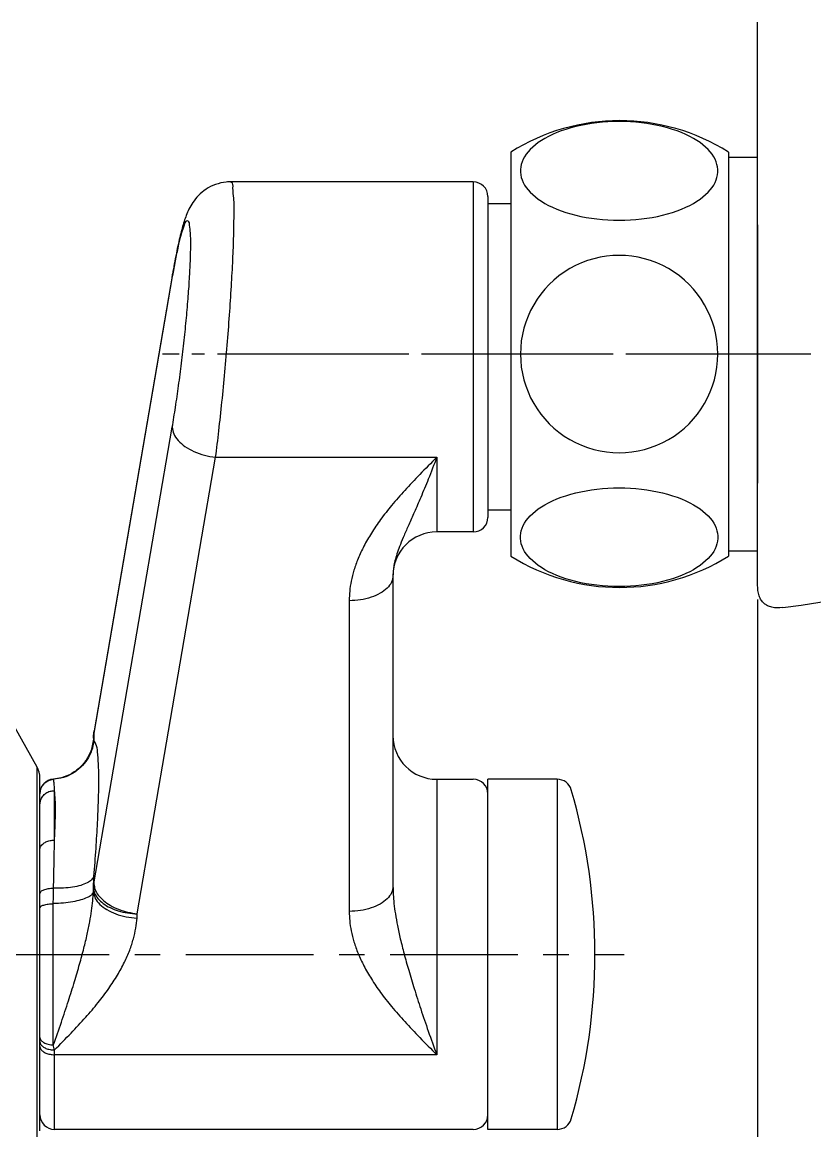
# Model space of a CAD drawing. Extents: x 6471 to 7065, y -5206 to -4786.
# Drawn here: x 6546.6 to 6600.9, y -5117.3 to -5041.3 of the extents above; entities that cross this region are included whole.
import ezdxf

# ---------------------------------------------------------------- set-up
doc = ezdxf.new("R2010")
doc.units = 0
doc.header["$LTSCALE"] = 7
doc.header["$MEASUREMENT"] = 0
doc.linetypes.add('CENTER', pattern=[2, 1.25, -0.25, 0.25, -0.25])
doc.layers.get('0').update_dxf_attribs({"color": 2, "linetype": 'CONTINUOUS'})
for name, color, linetype in [('CL', 1, 'CENTER'), ('D', 2, 'CONTINUOUS'), ('DIM', 2, 'CONTINUOUS'), ('DWG', 7, 'CONTINUOUS')]:
    doc.layers.add(name, color=color, linetype=linetype)

msp = doc.modelspace()

# ---------------------------------------------------------------- linework, layer by layer
at = {"color": 7}
msp.add_line((6596.969607013515, -5055.15916504445), (6596.969607013515, -5072.878458568764), dxfattribs=at)
at = {"color": 7, "linetype": 'Continuous'}
for points in [[(6587.478400160955, -5048.079509894596), (6587.091133559356, -5048.085149542995), (6586.707594496855, -5048.101574347696), (6586.327772231255, -5048.128805792995), (6585.950463637455, -5048.166983527396), (6585.576882582754, -5048.215957160196), (6585.210659926555, -5048.275254035196), (6584.851903090655, -5048.344949347696), (6584.500504653155, -5048.424967902395), (6584.159794692155, -5048.514547003996), (6583.829300551555, -5048.614105597696), (6583.509484145255, -5048.723224738295), (6583.205039809355, -5048.839981574295), (6582.916665785955, -5048.964505011795), (6582.643653090655, -5049.096655402395), (6582.388633559355, -5049.234101691495), (6582.152541762455, -5049.376446417996), (6581.934443129655, -5049.524076300796), (6581.734101332755, -5049.675884894596), (6581.551441176554, -5049.831754035195), (6581.386537856255, -5049.991801886796), (6581.239455824955, -5050.155169074295), (6581.110012465655, -5050.321941535196), (6580.998379653155, -5050.492033332096), (6580.905094496855, -5050.664338019596), (6580.830167739055, -5050.838941535196), (6580.773588637455, -5051.015757941496), (6580.735808364055, -5051.193369269596), (6580.717009535955, -5051.371818488296), (6580.717009535955, -5051.551073371195), (6580.735808364055, -5051.729533332095), (6580.773588637455, -5051.907133917996), (6580.830167739055, -5052.083950324296), (6580.905094496855, -5052.258553839895), (6580.998379653155, -5052.430858527396), (6581.110012465655, -5052.600961066496), (6581.239455824955, -5052.767733527396), (6581.386537856255, -5052.931089972696), (6581.551441176554, -5053.091137824295), (6581.734101332755, -5053.247006964896), (6581.934443129655, -5053.398815558696), (6582.152541762455, -5053.546456183695), (6582.388633559355, -5053.688790167996), (6582.643653090655, -5053.826236457096), (6582.916665785955, -5053.958397589896), (6583.205039809355, -5054.082910285196), (6583.509484145255, -5054.199667121195), (6583.829300551555, -5054.308797003995), (6584.159794692155, -5054.408344855496), (6584.500504653155, -5054.497934699296), (6584.851903090655, -5054.577942511795), (6585.210659926555, -5054.647637824296), (6585.576882582754, -5054.706934699296), (6585.950463637455, -5054.755908332096), (6586.327772231255, -5054.794086066496), (6586.707594496855, -5054.821317511795), (6587.091133559356, -5054.837753058696), (6587.478400160955, -5054.843381964895)], [(6587.478400160955, -5054.843381964895), (6587.865666762455, -5054.837753058696), (6588.249216567155, -5054.821317511795), (6588.629038832755, -5054.794086066496), (6589.006347426555, -5054.755908332096), (6589.379928481255, -5054.706934699296), (6589.746151137455, -5054.647637824296), (6590.104907973455, -5054.577942511795), (6590.456295668755, -5054.497934699296), (6590.797016371855, -5054.408344855496), (6591.127510512455, -5054.308797003995), (6591.447326918755, -5054.199667121195), (6591.751771254655, -5054.082910285196), (6592.040145278155, -5053.958397589896), (6592.313147231255, -5053.826236457096), (6592.568166762455, -5053.688790167996), (6592.804258559355, -5053.546456183695), (6593.022367934354, -5053.398815558696), (6593.222709731255, -5053.247006964896), (6593.405369887455, -5053.091137824295), (6593.570273207755, -5052.931089972696), (6593.717355239055, -5052.767733527396), (6593.846798598455, -5052.600961066496), (6593.958431410955, -5052.430858527396), (6594.051716567155, -5052.258553839895), (6594.126643324955, -5052.083950324296), (6594.183222426554, -5051.907133917996), (6594.220991957754, -5051.729533332095), (6594.239801528155, -5051.551073371195), (6594.239801528155, -5051.371818488296), (6594.220991957754, -5051.193369269596), (6594.183222426554, -5051.015757941496), (6594.126643324955, -5050.838941535196), (6594.051716567155, -5050.664338019596), (6593.958431410955, -5050.492033332096), (6593.846798598455, -5050.321941535196), (6593.717355239055, -5050.155169074295), (6593.570273207755, -5049.991801886796), (6593.405369887455, -5049.831754035195), (6593.222709731255, -5049.675884894596), (6593.022367934354, -5049.524076300796), (6592.804258559355, -5049.376446417996), (6592.568166762455, -5049.234101691495), (6592.313147231255, -5049.096655402395), (6592.040145278155, -5048.964505011795), (6591.751771254655, -5048.839981574295), (6591.447326918755, -5048.723224738295), (6591.127510512455, -5048.614105597696), (6590.797016371855, -5048.514547003996), (6590.456295668755, -5048.424967902395), (6590.104907973455, -5048.344949347696), (6589.746151137455, -5048.275254035196), (6589.379928481255, -5048.215957160196), (6589.006347426555, -5048.166983527396), (6588.629038832755, -5048.128805792995), (6588.249216567155, -5048.101574347696), (6587.865666762455, -5048.085149542995), (6587.478400160955, -5048.079509894596)], [(6587.478400160955, -5079.958132941395), (6587.091133559356, -5079.952493292995), (6586.707594496855, -5079.936068488295), (6586.327772231255, -5079.908837042995), (6585.950463637455, -5079.870659308594), (6585.576882582754, -5079.821685675794), (6585.210659926555, -5079.762388800795), (6584.851903090655, -5079.692693488295), (6584.500504653155, -5079.612674933595), (6584.159794692155, -5079.523095831994), (6583.829300551555, -5079.423537238295), (6583.509484145255, -5079.314418097695), (6583.205039809355, -5079.197661261695), (6582.916665785955, -5079.073137824195), (6582.643653090655, -5078.940987433595), (6582.388633559355, -5078.803541144495), (6582.152541762455, -5078.661196417995), (6581.934443129655, -5078.513566535195), (6581.734101332755, -5078.361757941395), (6581.551441176554, -5078.205888800795), (6581.386537856255, -5078.045840949195), (6581.239455824955, -5077.882473761695), (6581.110012465655, -5077.715701300795), (6580.998379653155, -5077.545609503894), (6580.905094496855, -5077.373304816395), (6580.830167739055, -5077.198701300795), (6580.773588637455, -5077.021884894494), (6580.735808364055, -5076.844273566395), (6580.717009535955, -5076.665824347695), (6580.717009535955, -5076.486569464795), (6580.735808364055, -5076.308109503895), (6580.773588637455, -5076.130508917994), (6580.830167739055, -5075.953692511694), (6580.905094496855, -5075.779088996095), (6580.998379653155, -5075.606784308595), (6581.110012465655, -5075.436681769494), (6581.239455824955, -5075.269909308595), (6581.386537856255, -5075.106552863294), (6581.551441176554, -5074.946505011695), (6581.734101332755, -5074.790635871094), (6581.934443129655, -5074.638827277295), (6582.152541762455, -5074.491186652295), (6582.388633559355, -5074.348852667995), (6582.643653090655, -5074.211406378895), (6582.916665785955, -5074.079245246095), (6583.205039809355, -5073.954732550795), (6583.509484145255, -5073.837975714795), (6583.829300551555, -5073.728845831995), (6584.159794692155, -5073.629297980495), (6584.500504653155, -5073.539708136695), (6584.851903090655, -5073.459700324195), (6585.210659926555, -5073.390005011694), (6585.576882582754, -5073.330708136695), (6585.950463637455, -5073.281734503895), (6586.327772231255, -5073.243556769495), (6586.707594496855, -5073.216325324195), (6587.091133559356, -5073.199889777295), (6587.478400160955, -5073.194260871095)], [(6587.478400160955, -5073.194260871095), (6587.865666762455, -5073.199889777295), (6588.249216567155, -5073.216325324195), (6588.629038832755, -5073.243556769495), (6589.006347426555, -5073.281734503895), (6589.379928481255, -5073.330708136695), (6589.746151137455, -5073.390005011694), (6590.104907973455, -5073.459700324195), (6590.456295668755, -5073.539708136695), (6590.797016371855, -5073.629297980495), (6591.127510512455, -5073.728845831995), (6591.447326918755, -5073.837975714795), (6591.751771254655, -5073.954732550795), (6592.040145278155, -5074.079245246095), (6592.313147231255, -5074.211406378895), (6592.568166762455, -5074.348852667995), (6592.804258559355, -5074.491186652295), (6593.022367934354, -5074.638827277295), (6593.222709731255, -5074.790635871094), (6593.405369887455, -5074.946505011695), (6593.570273207755, -5075.106552863294), (6593.717355239055, -5075.269909308595), (6593.846798598455, -5075.436681769494), (6593.958431410955, -5075.606784308595), (6594.051716567155, -5075.779088996095), (6594.126643324955, -5075.953692511694), (6594.183222426554, -5076.130508917994), (6594.220991957754, -5076.308109503895), (6594.239801528155, -5076.486569464795), (6594.239801528155, -5076.665824347695), (6594.220991957754, -5076.844273566395), (6594.183222426554, -5077.021884894494), (6594.126643324955, -5077.198701300795), (6594.051716567155, -5077.373304816395), (6593.958431410955, -5077.545609503894), (6593.846798598455, -5077.715701300795), (6593.717355239055, -5077.882473761695), (6593.570273207755, -5078.045840949195), (6593.405369887455, -5078.205888800795), (6593.222709731255, -5078.361757941395), (6593.022367934354, -5078.513566535195), (6592.804258559355, -5078.661196417995), (6592.568166762455, -5078.803541144495), (6592.313147231255, -5078.940987433595), (6592.040145278155, -5079.073137824195), (6591.751771254655, -5079.197661261695), (6591.447326918755, -5079.314418097695), (6591.127510512455, -5079.423537238295), (6590.797016371855, -5079.523095831994), (6590.456295668755, -5079.612674933595), (6590.104907973455, -5079.692693488295), (6589.746151137455, -5079.762388800795), (6589.379928481255, -5079.821685675794), (6589.006347426555, -5079.870659308594), (6588.629038832755, -5079.908837042995), (6588.249216567155, -5079.936068488295), (6587.865666762455, -5079.952493292995), (6587.478400160955, -5079.958132941395)]]:
    msp.add_lwpolyline(points, dxfattribs=at)
for centre, start, end in [((6587.478404438056, -5064.018815821696), 359.9999999831163, 180.0000000169358), ((6587.478404438056, -5064.018827014294), 179.9999999830642, 1.688370735995584e-08)]:
    msp.add_arc(centre, 6.7638746292, start, end, dxfattribs=at)
at = {"layer": 'CL', "linetype": 'CENTER', "ltscale": 0.5}
msp.add_line((6599.316407462171, -5064.018811806607), (6556.183042581062, -5064.018811806607), dxfattribs=at)
at = {"layer": 'CL'}
msp.add_line((6611.11647035491, -5064.018811806607), (6562.236454612522, -5064.018811806607), dxfattribs=at)
at = {"layer": 'CL', "linetype": 'CENTER'}
msp.add_line((6515.778401351196, -5105.171255248208), (6587.820834057397, -5105.171255248208), dxfattribs=at)
at = {"layer": 'D'}
msp.add_line((6596.969607013515, -5080.854805328007), (6596.969607013515, -5152.189195782002), dxfattribs=at)
at = {"layer": 'DIM'}
msp.add_line((6596.969607049615, -5080.854318259007), (6596.969607049615, -5152.189195775985), dxfattribs=at)
at = {"layer": 'DWG', "linetype": 'Continuous'}
msp.add_line((6596.969607013515, -5079.854805328007), (6596.969607013515, -5041.266688821807), dxfattribs=at)
at = {"layer": 'DWG'}
for p, q in [((6580.050402114096, -5050.174458442008), (6580.050402114096, -5077.863164949609)), ((6594.978402114096, -5050.174458442008), (6594.978402114055, -5064.018811806607)), ((6594.978402114095, -5050.518807731209), (6596.978402114096, -5050.518807731209)), ((6577.478402114096, -5052.213652922906), (6560.853576005696, -5052.213652922906)), ((6577.478402114096, -5052.213652923507), (6577.478402114096, -5076.213652922408)), ((6578.478402114096, -5053.213666169006), (6578.478402114096, -5075.213639676807)), ((6580.050402114096, -5053.713652922906), (6578.478402114096, -5053.713652922906)), ((6556.850590608995, -5058.709453205309), (6551.480556172796, -5090.009072961107)), ((6556.864597068695, -5058.544171110309), (6551.494562788396, -5089.843789957707)), ((6594.978402114097, -5064.018811806607), (6594.978402114096, -5077.863164949609)), ((6551.480556172796, -5100.333448815407), (6556.850590608995, -5069.033829059608)), ((6554.451471793595, -5102.395540527308), (6559.821394815196, -5071.096570159109)), ((6559.821394815196, -5071.096570159109), (6574.978400239396, -5071.096570159109)), ((6574.978402114096, -5071.096570159109), (6574.978402114096, -5076.213652922506)), ((6580.050402114096, -5074.713652922906), (6578.478402114096, -5074.713652922906)), ((6577.478402114096, -5076.213652922906), (6574.978402114096, -5076.213652922906)), ((6594.978402114096, -5077.518815970909), (6596.978402114096, -5077.518815970909)), ((6547.583533619795, -5092.331909647808), (6539.364583000596, -5077.823386166408)), ((6571.978402114096, -5079.205665449706), (6571.978402114096, -5100.503618473907)), ((6568.978402114096, -5080.926394690607), (6568.978402114096, -5102.224347842108)), ((6551.444745717595, -5090.392040321007), (6551.444718710997, -5090.392443685709)), ((6551.453194333896, -5090.265164028908), (6551.454092209696, -5090.223089362309)), ((6551.480556172796, -5090.009072961107), (6551.480556172796, -5090.525544695807)), ((6547.583533619795, -5118.010600626909), (6547.583533619795, -5092.331909647808)), ((6547.778402114097, -5117.269412248806), (6547.778402114097, -5093.073098026009)), ((6574.978402114096, -5093.171255137408), (6574.978402114096, -5112.054172373606)), ((6574.978402114096, -5093.171255137408), (6577.478402114096, -5093.171255137408)), ((6578.478402114096, -5117.171255274356), (6578.478402114094, -5093.171255274356)), ((6548.778402523097, -5097.342157563307), (6548.778402461397, -5093.947754496508)), ((6551.480556172796, -5099.816977080809), (6551.480556172796, -5100.333448815407)), ((6548.696644938896, -5111.388271101609), (6548.696641260597, -5101.697037456106)), ((6548.778402114097, -5117.171255137408), (6548.778422392296, -5111.725864077609)), ((6574.978400214596, -5112.054172373606), (6548.778402114097, -5112.054172373606)), ((6577.478402114096, -5117.171255137408), (6548.778402114097, -5117.171255137408))]:
    msp.add_line(p, q, dxfattribs=at)
at = {"layer": 'DWG', "color": 7, "linetype": 'Continuous'}
for p, q in [((6583.237407935597, -5093.171255274356), (6578.478402114094, -5093.171255274356)), ((6583.237407935997, -5093.171267223159), (6583.237407935997, -5117.171243325556)), ((6583.237407935597, -5117.171255274356), (6578.478402114094, -5117.171255274356))]:
    msp.add_line(p, q, dxfattribs=at)
at = {"layer": 'DWG'}
for centre, radius, start, end in [((6587.514402114096, -5062.018811695809), 14, 57.78194799181668, 122.2180520081833), ((6577.478402114096, -5053.213652922906), 1, 0, 90), ((6577.478402114096, -5075.213652922906), 1, 270, 0), ((6574.978402114096, -5079.213652922906), 3, 90, 180), ((6587.514402114096, -5066.018811695809), 14, 237.7819479918167, 302.2180520081833), ((6574.978402114096, -5090.171255137408), 3, 180, 270), ((6546.278402114097, -5093.071255137409), 1.5, 0, 29.53117103350406), ((6548.778402114097, -5094.159405103208), 1, 94.42825009279508, 179.9999999998958), ((6577.478402114096, -5094.171255137408), 1, 0, 90), ((6548.778402114097, -5116.171255137408), 1, 180, 270), ((6577.478402114096, -5116.171255137408), 1, 270, 0)]:
    msp.add_arc(centre, radius, start, end, dxfattribs=at)
at = {"layer": 'DWG', "linetype": 'Continuous'}
msp.add_arc((6586.995261319117, -4989.207484270108), 92.92870813100001, 277.2287542107028, 302.5494193247244, dxfattribs=at)
at = {"layer": 'DWG', "color": 7, "linetype": 'Continuous'}
for centre, radius, start, end in [((6583.237407925196, -5094.171255274356), 1, 16.38265790929085, 90), ((6545.820834057397, -5105.171255274356), 40, 343.6173304444999, 16.38266955550011), ((6583.237407925196, -5116.171255274356), 1, 270, 343.6173420907091)]:
    msp.add_arc(centre, radius, start, end, dxfattribs=at)
at = {"layer": 'DWG'}
for points in [[(6560.857638066095, -5052.213776295306), (6560.549058585598, -5052.229272991906), (6559.808941486796, -5052.398751565506), (6559.162798778095, -5052.723908181008), (6558.637502746896, -5053.158407101808), (6558.251167266698, -5053.635779165608), (6557.990684363095, -5054.089015441306), (6557.807818053097, -5054.509761493307), (6557.661283153796, -5054.928603888406), (6557.528425333395, -5055.377887412706), (6557.398175370995, -5055.882188327108), (6557.265832109696, -5056.456119238108), (6557.129743142696, -5057.107354610507), (6556.989821233495, -5057.838464818007), (6556.864590499797, -5058.544211273009)], [(6559.821394815196, -5071.096570159109), (6560.041775436296, -5069.278642889509), (6560.255227881996, -5067.307509779908), (6560.455354977697, -5065.242846547906), (6560.635953693297, -5063.149028847907), (6560.791605995396, -5061.089744734407), (6560.917672503997, -5059.127246605407), (6561.010424653995, -5057.320652535207), (6561.067165689498, -5055.723748870609), (6561.086262305797, -5054.383815417707), (6561.067164517898, -5053.340705089708), (6561.010422369195, -5052.625723904606), (6560.917669278496, -5052.260765512307), (6560.856650692795, -5052.248872750606)], [(6556.850590608995, -5069.033829059608), (6557.070785355295, -5067.671587272107), (6557.284277930098, -5066.193130193606), (6557.484437273396, -5064.644473381708), (6557.665071270497, -5063.073911739706), (6557.820753991497, -5061.529230227206), (6557.946845472797, -5060.057137245109), (6558.039614742697, -5058.701990327609), (6558.096363677995, -5057.504148277108), (6558.115458108695, -5056.499090313606), (6558.096348246297, -5055.716716219209), (6558.039584893096, -5055.180510965107), (6557.946802762496, -5054.906896215507), (6557.820700005798, -5054.904774317609), (6557.665007735896, -5055.175008897008), (6557.484366999196, -5055.710213996008), (6557.284203059297, -5056.494924764509), (6557.070708717895, -5057.505245030607), (6556.878679974397, -5058.546680694508)], [(6556.850590608995, -5058.709453205309), (6556.865100700997, -5058.544300383608)], [(6556.878679974397, -5058.546680694508), (6556.850590608995, -5058.709453205309)], [(6556.850590608995, -5069.033829059608), (6556.951818066896, -5069.490839781607), (6557.248602189698, -5069.940013785006), (6557.720717951996, -5070.350740593309), (6558.335991652798, -5070.695029751409), (6559.052493449896, -5070.949418373806), (6559.821394815196, -5071.096570159509)], [(6574.978400239396, -5071.096570159109), (6573.812612605597, -5072.275489508309), (6572.779505429497, -5073.367907100008), (6571.885453353897, -5074.392835323808), (6571.127059887097, -5075.364319638607), (6570.494751563797, -5076.295703253007), (6569.983395345796, -5077.189512801808), (6569.589284868895, -5078.038923723008), (6569.303854396595, -5078.838415531507), (6569.115256547996, -5079.585696809809), (6569.010793359796, -5080.280902655406), (6568.978402114098, -5080.926394690607)], [(6574.978402114098, -5071.096571951006), (6574.395492981896, -5072.602143434109), (6573.879051658695, -5073.850110227708), (6573.432145915797, -5074.877159437208), (6573.053001498297, -5075.728947721607), (6572.736869659696, -5076.449889752108), (6572.481176106895, -5077.070265134109), (6572.284063117498, -5077.608898309507), (6572.141283813197, -5078.080768400509), (6572.046925470298, -5078.498075894007), (6571.994643446097, -5078.870340135407), (6571.978402114098, -5079.205665381509)], [(6571.978402114098, -5079.205665381509), (6571.876179592996, -5079.651022898208), (6571.576478325495, -5080.066030036109), (6571.099722457696, -5080.422404744608), (6570.478402114098, -5080.695860676209), (6569.754859249398, -5080.867762261209), (6568.978402114098, -5080.926394690607)], [(6551.467835337297, -5090.037113144906), (6551.479138892798, -5089.943777434208)], [(6551.479138892798, -5089.943777434208), (6551.494559257898, -5089.843810882609)], [(6551.480556328598, -5090.009072052708), (6551.494855089596, -5089.843861987207)], [(6551.433506879096, -5090.518427869109), (6551.339913401697, -5090.999200385108), (6551.044744897298, -5091.693599035709), (6550.578273690796, -5092.298093418409), (6549.971063035397, -5092.765921205508), (6549.267897279798, -5093.062674750709), (6548.701205155495, -5093.162356482506)], [(6551.480556739697, -5090.525544761109), (6551.321422341195, -5091.198263108006), (6551.012924707996, -5091.817076389507), (6550.571452029398, -5092.349111647509), (6550.020456472098, -5092.766105796309), (6549.389208340598, -5093.045907030606), (6548.711240002495, -5093.173651668807)], [(6551.444701104595, -5090.392463719207), (6551.433506879096, -5090.518427869109)], [(6551.447747334495, -5090.345077948507), (6551.444839483097, -5090.390638585308), (6551.444739480695, -5090.392133769208)], [(6551.449835641196, -5090.316280309409), (6551.448151820495, -5090.341395185409), (6551.444745190695, -5090.392040285806)], [(6551.454090620397, -5090.223096850706), (6551.452669627196, -5090.254529544007), (6551.447747334495, -5090.345077948507)], [(6551.453192811695, -5090.265190824408), (6551.449835641196, -5090.316280309409)], [(6551.454617303897, -5090.236610281507), (6551.453194311197, -5090.265161818508)], [(6551.455602404395, -5090.305088812609), (6551.453194311197, -5090.265161818508)], [(6551.454092209696, -5090.223089362309), (6551.456431074696, -5090.176736156507)], [(6551.480556172798, -5090.009072961107), (6551.467801074995, -5090.094158017007), (6551.458676669695, -5090.179556650008), (6551.454617303897, -5090.236610281507)], [(6551.468188532998, -5090.433159672608), (6551.463155211796, -5090.389076399006), (6551.455602404395, -5090.305088812609)], [(6551.456431074696, -5090.176736156507), (6551.463294780798, -5090.083758106506), (6551.467835337297, -5090.037113144906)], [(6551.480556172798, -5090.525544695807), (6551.468188532998, -5090.433159672608)], [(6551.480556172798, -5099.816977080809), (6551.624021590195, -5097.907156624009), (6551.729166792097, -5096.142579529507), (6551.793179222298, -5094.564069695007), (6551.814299044195, -5093.206674766308), (6551.791821347298, -5092.103840125408), (6551.726674194996, -5091.281947621406), (6551.621525968195, -5090.755281672009), (6551.480556172798, -5090.525544695807)], [(6547.778402114097, -5094.170360607208), (6547.848221942196, -5093.803634787208), (6548.047934371897, -5093.488118951707), (6548.349651078198, -5093.267872511307), (6548.711239612795, -5093.173651227607)], [(6548.711239612795, -5093.173651227607), (6548.703319633095, -5093.163050499308), (6548.701922471598, -5093.163450004209)], [(6548.778402808998, -5093.947776141609), (6548.750999405295, -5093.410520808608), (6548.711241426495, -5093.173661604709)], [(6547.778402114097, -5094.883045483508), (6547.827342626998, -5094.594035258808), (6547.969379986097, -5094.333305534608), (6548.190611643898, -5094.126387537508), (6548.469382128295, -5093.993537089409), (6548.778402114097, -5093.947759560808)], [(6548.778402523097, -5097.342157563307), (6548.827127595497, -5096.273905962509), (6548.843500150097, -5095.340972243106), (6548.827088183297, -5094.560797645408), (6548.778402461397, -5093.947754496508)], [(6547.864730368695, -5097.729140226707), (6547.969379455996, -5097.611101015107), (6548.190610803397, -5097.466760123909), (6548.469381385496, -5097.374086301908), (6548.778402114097, -5097.342151937708)], [(6548.711241958695, -5100.625773384909), (6548.750997058297, -5098.903040403107), (6548.778402806895, -5097.342162771507)], [(6547.778402114097, -5097.994584600106), (6547.827342521995, -5097.792978968606), (6547.864730368695, -5097.729140226707)], [(6551.480553147295, -5099.816976732509), (6551.321420800995, -5100.061295943109), (6551.012924621397, -5100.274467826006), (6550.571452794396, -5100.445168090206), (6550.020457546895, -5100.564328656408), (6549.389209298496, -5100.625619379309), (6548.711241442997, -5100.625784309006)], [(6551.453194310197, -5100.589554954109), (6551.463153725296, -5100.202109941809), (6551.480556172798, -5099.816977080809)], [(6551.443218754596, -5100.896015342507), (6551.448141322296, -5100.744601057108), (6551.453194335695, -5100.589546180607)], [(6551.453194310197, -5100.589554954109), (6551.458676670997, -5100.503944007007), (6551.467801075297, -5100.418539631206), (6551.480556172798, -5100.333448815509)], [(6551.453194333796, -5100.589557114508), (6551.528313521597, -5100.974520873908), (6551.750041538496, -5101.344531752908), (6552.107276913796, -5101.681149432206), (6552.582088856695, -5101.967225612207), (6553.150671050996, -5102.188601426707), (6553.784454051997, -5102.333923551207), (6554.451360533097, -5102.396189016607)], [(6551.480556326896, -5100.333447917008), (6551.555040590897, -5100.724921159606), (6551.774758430695, -5101.113914198406), (6552.128692276495, -5101.480921298309), (6552.599094407195, -5101.807539190606), (6553.162376895997, -5102.077389890608), (6553.790294406596, -5102.276941957207), (6554.451360533097, -5102.396189016607)], [(6571.978402114098, -5100.503618533108), (6571.876179619997, -5100.948976057807), (6571.576478428996, -5101.363983192106), (6571.099722652597, -5101.720357905906), (6570.478402356598, -5101.993813854908), (6569.754859437496, -5102.165715449806), (6568.978402114098, -5102.224347842108)], [(6571.978402114098, -5100.503618533108), (6571.994610034198, -5101.062225326208), (6572.046792934797, -5101.689555987006), (6572.141005189797, -5102.398152297708), (6572.283636190797, -5103.200122131908), (6572.480663243098, -5104.107001229408), (6572.736366164895, -5105.126841056906), (6573.052566262496, -5106.263023895706), (6573.431792226896, -5107.523365761706), (6573.878755001096, -5108.918475892206), (6574.395253596295, -5110.439989089107), (6574.978402114098, -5112.054170558109)], [(6547.778402114097, -5101.009411572406), (6547.848224715696, -5100.868254967307), (6548.047938347095, -5100.746810525408), (6548.349654769495, -5100.662037266506), (6548.711241958695, -5100.625773384909)], [(6548.696641458798, -5101.697038155107), (6548.698357802597, -5101.342317005907), (6548.703317870098, -5100.985313518009), (6548.711240137097, -5100.625769743107)], [(6551.443216954797, -5100.896014152608), (6551.308664046096, -5101.096579362409), (6551.015921965597, -5101.282403556608), (6550.581185373997, -5101.443291631309), (6550.028519331495, -5101.570339448408), (6549.388525835896, -5101.656511841207), (6548.696641535195, -5101.697037379807)], [(6548.696644938695, -5111.388203367107), (6549.248114435496, -5109.821249007207), (6549.732958066596, -5108.360102231309), (6550.147808589895, -5107.035412501107), (6550.498515660295, -5105.838742985808), (6550.790008446495, -5104.755645321708), (6551.021500264897, -5103.790807488109), (6551.196610061196, -5102.936970944509), (6551.321274223795, -5102.180120777706), (6551.401649719496, -5101.505126666307), (6551.443216954797, -5100.896014152608)], [(6551.443218754596, -5100.896015342507), (6551.573654940598, -5101.331980496107), (6551.888010277197, -5101.744030650909), (6552.366079437298, -5102.105681091409), (6552.977134313397, -5102.393686563206), (6553.681899076196, -5102.589535372208), (6554.435074642696, -5102.680639232909)], [(6547.778402114097, -5101.985344763409), (6547.846885235197, -5101.880135697309), (6548.042955683696, -5101.789336422607), (6548.339758444995, -5101.725383847708), (6548.696641260597, -5101.697037456106)], [(6548.778422392296, -5111.725864077609), (6549.915329305796, -5110.566791466008), (6550.915103448696, -5109.489161134308), (6551.770347614597, -5108.480627522207), (6552.492426962398, -5107.521521945207), (6553.092797260596, -5106.596522868207), (6553.569516451395, -5105.716026332208), (6553.929773699295, -5104.885684446606), (6554.185807482695, -5104.105507472108), (6554.350442937996, -5103.372480802107), (6554.435074642696, -5102.680639232909)], [(6554.435074642696, -5102.680639232909), (6554.443988954196, -5102.542391768908), (6554.451471793595, -5102.395540527308)], [(6568.978402114098, -5102.224347842108), (6569.010730163695, -5102.869203293609), (6569.114998756998, -5103.563757989908), (6569.303306729397, -5104.310523011409), (6569.588440320596, -5105.109756738908), (6569.982374767997, -5105.959257935006), (6570.493746887095, -5106.853433896009), (6571.126190385497, -5107.785233314207), (6571.884745885297, -5108.757053518508), (6572.778915138496, -5109.782188743906), (6573.812142925198, -5110.874770469109), (6574.978400214596, -5112.054172373606)], [(6547.778402114195, -5110.872372368707), (6547.786624646596, -5110.936290565809)], [(6547.778402114195, -5111.152303787007), (6547.827345324097, -5111.329537638707), (6547.969389958997, -5111.489423949508), (6548.190631753095, -5111.616310658006), (6548.469412998998, -5111.697775965808), (6548.778442676098, -5111.725844590706)], [(6547.786624646596, -5110.936290565809), (6547.846880221397, -5111.060630106309), (6547.860670516598, -5111.078489418207)], [(6547.860670516598, -5111.078489418207), (6548.042950435195, -5111.223111887408), (6548.339756690198, -5111.337550703709), (6548.696644938896, -5111.388271101609)], [(6547.778402114097, -5111.480595937206), (6547.827345597797, -5111.657840803608), (6547.969385119696, -5111.817735707606), (6548.190616861796, -5111.944629021807), (6548.469385119696, -5112.026099544608), (6548.778402114097, -5112.054172373606)], [(6548.778442675498, -5111.725837090307), (6548.737498496298, -5111.559072096807), (6548.696660878798, -5111.388251226806)]]:
    msp.add_spline(points, degree=3, dxfattribs=at)
at = {"layer": 'DWG', "linetype": 'Continuous'}
msp.add_open_spline([(6598.688598714817, -5081.397458369307), (6598.442579758314, -5081.428699995808), (6598.079883979514, -5081.434382254807), (6597.649570814015, -5081.287906024207), (6597.397066585815, -5081.117450486007), (6597.201438958317, -5080.882753898908), (6597.008170276215, -5080.467666135208), (6596.969570017817, -5080.104536623507), (6596.969607049615, -5079.854318259007)], degree=3, knots=[0, 0, 0, 0, 0.2742522746, 0.3896305447, 0.4980221647, 0.6068325498, 0.7232886059999999, 1, 1, 1, 1], dxfattribs=at)

doc.saveas('drawing.dxf')
